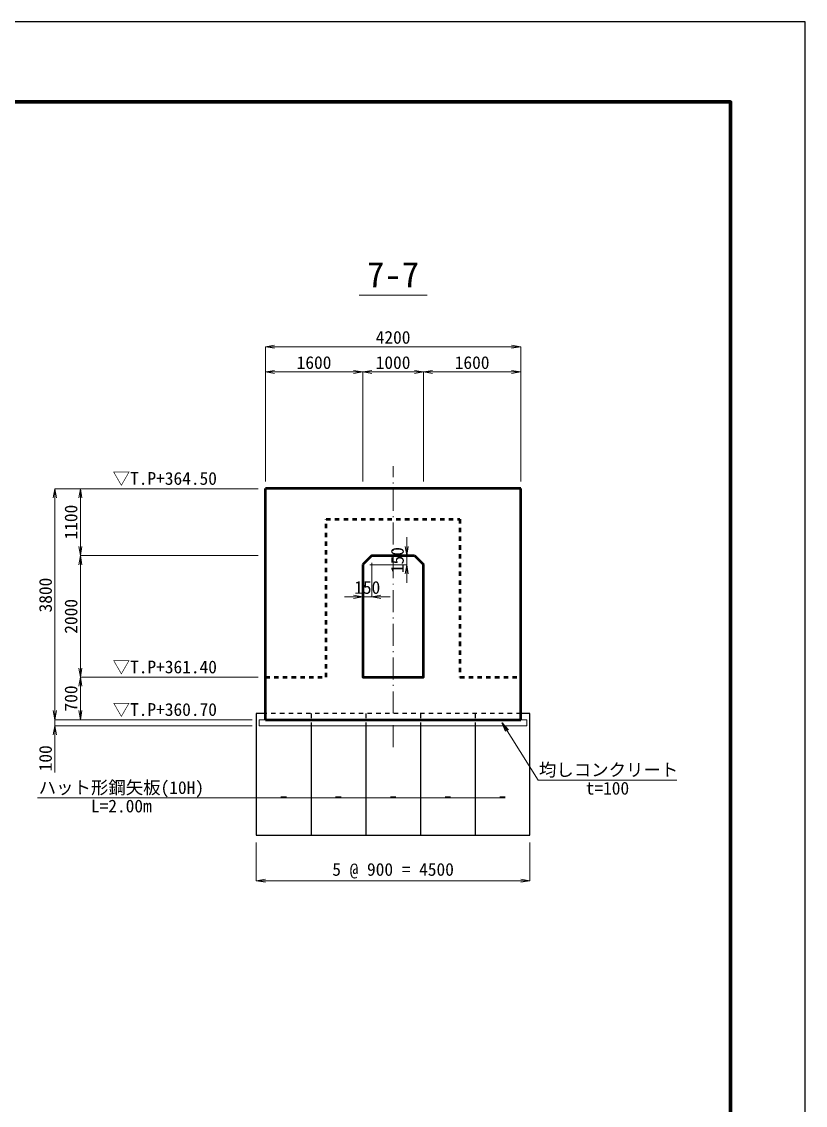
# Model space of a CAD drawing. Header units: millimetres. Extents: x 156724 to 219930, y -98905 to 17820.
# Drawn here: x 207040 to 219930, y -81085 to -63265 of the extents above; entities that cross this region are included whole.
import ezdxf
from ezdxf.enums import TextEntityAlignment as Align

# ---------------------------------------------------------------- set-up
doc = ezdxf.new("R2010")
doc.units = ezdxf.units.MM
doc.header["$LTSCALE"] = 60
doc.header["$PDSIZE"] = 300
doc.linetypes.add('SXF_一点短鎖線', pattern=[9.25, 6, -1.5, 0.25, -1.5])
doc.linetypes.add('SXF_跳び破線', pattern=[12, 6, -6])
doc.layers.get('Defpoints').update_dxf_attribs({"color": 151})
for name, color, linetype, lineweight in [('D-BMK', 2, 'SXF_一点短鎖線', 13), ('D-STR', 1, 'Continuous', 50), ('D-STR-DIM', 7, 'Continuous', 13), ('D-STR-HTXT', 7, 'Continuous', 13), ('D-STR-STR3', 4, 'Continuous', 25), ('D-STR-STR7', 1, 'Continuous', 13), ('D-STR-TXT', 7, 'Continuous', 13), ('D-TTL', 2, 'Continuous', 140), ('D-TTL-LINE', 7, 'Continuous', 13), ('D-TTL-TXT', 7, 'Continuous', 13)]:
    doc.layers.add(name, color=color, linetype=linetype, lineweight=lineweight)
doc.styles.add('MS ゴシック', font='MS Gothic.ttf')
doc.dimstyles.new('DIM-60-F', dxfattribs={"dimscale": 60, "dimtxt": 3.5, "dimasz": 2.5, "dimexe": 0, "dimexo": 2, "dimgap": 0.8, "dimtad": 1, "dimdec": 0, "dimzin": 0, "dimdsep": 46, "dimtxsty": 'MS ゴシック', "dimblk": 'OPEN', "dimcen": 0.1, "dimaunit": 1, "dimadec": 4, "dimazin": 0, "dimtfac": 1, "dimtdec": 0, "dimtmove": 2, "dimatfit": 3, "dimldrblk": 'OPEN', "dimfxl": 1, "dimtolj": 1, "dimtzin": 0, "dimlwd": -1, "dimlwe": -1, "dimarcsym": 2})

# ---------------------------------------------------------------- blocks, each defined once
blk = doc.blocks.new('_Open')
at = {"color": 0, "linetype": 'ByBlock', "lineweight": -2}
for p, q in [((-1, 0.17), (0, 0)), ((-1, -0.17), (0, 0)), ((0, 0), (-1, 0))]:
    blk.add_line(p, q, dxfattribs=at)
blk = doc.blocks.new('*D99')
at = {"layer": 'D-STR-DIM', "color": 0, "transparency": 16777216}
for p, q in [((213649, -70824), (213649, -69025)), ((213799, -69025), (215099, -69025)), ((215249, -70824), (215249, -69025))]:
    blk.add_line(p, q, dxfattribs=at)
at = {"layer": 'Defpoints', "color": 0, "transparency": 16777216}
for p in [(215249, -69025), (213649, -70944), (215249, -70944)]:
    blk.add_point(p, dxfattribs=at)
at = {"layer": 'D-STR-DIM', "color": 0, "transparency": 16777216, "xscale": 150, "yscale": 150, "zscale": 150, "rotation": 180}
blk.add_blockref('_Open', (213649, -69025), dxfattribs=at)
at = {"layer": 'D-STR-DIM', "color": 0, "transparency": 16777216, "xscale": 150, "yscale": 150, "zscale": 150}
blk.add_blockref('_Open', (215249, -69025), dxfattribs=at)
at = {"layer": 'D-STR-DIM', "color": 0, "transparency": 16777216, "insert": (214449, -68872), "char_height": 210, "attachment_point": 5, "style": 'MS ゴシック'}
blk.add_mtext('\\A1;1600', dxfattribs=at)
blk = doc.blocks.new('*D100')
at = {"layer": 'D-STR-DIM', "color": 0, "transparency": 16777216}
for p, q in [((212649, -70824), (212649, -69025)), ((212799, -69025), (213499, -69025)), ((213649, -70824), (213649, -69025))]:
    blk.add_line(p, q, dxfattribs=at)
at = {"layer": 'Defpoints', "color": 0, "transparency": 16777216}
for p in [(213649, -69025), (212649, -70944), (213649, -70944)]:
    blk.add_point(p, dxfattribs=at)
at = {"layer": 'D-STR-DIM', "color": 0, "transparency": 16777216, "xscale": 150, "yscale": 150, "zscale": 150, "rotation": 180}
blk.add_blockref('_Open', (212649, -69025), dxfattribs=at)
at = {"layer": 'D-STR-DIM', "color": 0, "transparency": 16777216, "xscale": 150, "yscale": 150, "zscale": 150}
blk.add_blockref('_Open', (213649, -69025), dxfattribs=at)
at = {"layer": 'D-STR-DIM', "color": 0, "transparency": 16777216, "insert": (213149, -68872), "char_height": 210, "attachment_point": 5, "style": 'MS ゴシック'}
blk.add_mtext('\\A1;1000', dxfattribs=at)
blk = doc.blocks.new('*D101')
at = {"layer": 'D-STR-DIM', "color": 0, "transparency": 16777216}
for p, q in [((211049, -70824), (211049, -69025)), ((211199, -69025), (212499, -69025)), ((212649, -70824), (212649, -69025))]:
    blk.add_line(p, q, dxfattribs=at)
at = {"layer": 'Defpoints', "color": 0, "transparency": 16777216}
for p in [(212649, -69025), (211049, -70944), (212649, -70944)]:
    blk.add_point(p, dxfattribs=at)
at = {"layer": 'D-STR-DIM', "color": 0, "transparency": 16777216, "xscale": 150, "yscale": 150, "zscale": 150, "rotation": 180}
blk.add_blockref('_Open', (211049, -69025), dxfattribs=at)
at = {"layer": 'D-STR-DIM', "color": 0, "transparency": 16777216, "xscale": 150, "yscale": 150, "zscale": 150}
blk.add_blockref('_Open', (212649, -69025), dxfattribs=at)
at = {"layer": 'D-STR-DIM', "color": 0, "transparency": 16777216, "insert": (211849, -68872), "char_height": 210, "attachment_point": 5, "style": 'MS ゴシック'}
blk.add_mtext('\\A1;1600', dxfattribs=at)
blk = doc.blocks.new('*D102')
at = {"layer": 'D-STR-DIM', "color": 0, "transparency": 16777216}
for p, q in [((211049, -70824), (211049, -68610)), ((211199, -68610), (215099, -68610)), ((215249, -70824), (215249, -68610))]:
    blk.add_line(p, q, dxfattribs=at)
at = {"layer": 'Defpoints', "color": 0, "transparency": 16777216}
for p in [(215249, -68610), (211049, -70944), (215249, -70944)]:
    blk.add_point(p, dxfattribs=at)
at = {"layer": 'D-STR-DIM', "color": 0, "transparency": 16777216, "xscale": 150, "yscale": 150, "zscale": 150, "rotation": 180}
blk.add_blockref('_Open', (211049, -68610), dxfattribs=at)
at = {"layer": 'D-STR-DIM', "color": 0, "transparency": 16777216, "xscale": 150, "yscale": 150, "zscale": 150}
blk.add_blockref('_Open', (215249, -68610), dxfattribs=at)
at = {"layer": 'D-STR-DIM', "color": 0, "transparency": 16777216, "insert": (213149, -68457), "char_height": 210, "attachment_point": 5, "style": 'MS ゴシック'}
blk.add_mtext('\\A1;4200', dxfattribs=at)
blk = doc.blocks.new('*D103')
at = {"layer": 'D-STR-DIM', "color": 0, "transparency": 16777216}
for p, q in [((210899, -76764), (210899, -77392)), ((215399, -76764), (215399, -77392)), ((211049, -77392), (215249, -77392))]:
    blk.add_line(p, q, dxfattribs=at)
at = {"layer": 'Defpoints', "color": 0, "transparency": 16777216}
for p in [(210899, -76644), (215399, -76644), (215399, -77392)]:
    blk.add_point(p, dxfattribs=at)
at = {"layer": 'D-STR-DIM', "color": 0, "transparency": 16777216, "xscale": 150, "yscale": 150, "zscale": 150, "rotation": 180}
blk.add_blockref('_Open', (210899, -77392), dxfattribs=at)
at = {"layer": 'D-STR-DIM', "color": 0, "transparency": 16777216, "xscale": 150, "yscale": 150, "zscale": 150}
blk.add_blockref('_Open', (215399, -77392), dxfattribs=at)
at = {"layer": 'D-STR-DIM', "color": 0, "transparency": 16777216, "insert": (213149, -77228), "char_height": 210, "attachment_point": 5, "style": 'MS ゴシック'}
blk.add_mtext('\\A1;5 @ 900 = 4500', dxfattribs=at)
blk = doc.blocks.new('*D104')
at = {"layer": 'D-STR-DIM', "color": 0, "transparency": 16777216}
for p, q in [((212799, -72164), (212799, -72723)), ((212649, -72314), (212649, -72723)), ((212499, -72723), (212349, -72723)), ((212799, -72723), (212649, -72723)), ((212949, -72723), (213099, -72723))]:
    blk.add_line(p, q, dxfattribs=at)
at = {"layer": 'Defpoints', "color": 0, "transparency": 16777216}
for p in [(212799, -72044), (212649, -72194), (212649, -72723)]:
    blk.add_point(p, dxfattribs=at)
at = {"layer": 'D-STR-DIM', "color": 0, "transparency": 16777216, "xscale": 150, "yscale": 150, "zscale": 150}
blk.add_blockref('_Open', (212649, -72723), dxfattribs=at)
at = {"layer": 'D-STR-DIM', "color": 0, "transparency": 16777216, "xscale": 150, "yscale": 150, "zscale": 150, "rotation": 180}
blk.add_blockref('_Open', (212799, -72723), dxfattribs=at)
at = {"layer": 'D-STR-DIM', "color": 0, "transparency": 16777216, "insert": (212724, -72570), "char_height": 210, "attachment_point": 5, "style": 'MS ゴシック'}
blk.add_mtext('\\A1;150', dxfattribs=at)
blk = doc.blocks.new('*D105')
at = {"layer": 'D-STR-DIM', "color": 0, "transparency": 16777216}
for p, q in [((213374, -71894), (213374, -71744)), ((212919, -72044), (213374, -72044)), ((213374, -72044), (213374, -72194)), ((212769, -72194), (213374, -72194)), ((213374, -72344), (213374, -72494))]:
    blk.add_line(p, q, dxfattribs=at)
at = {"layer": 'Defpoints', "color": 0, "transparency": 16777216}
for p in [(212799, -72044), (212649, -72194), (213374, -72194)]:
    blk.add_point(p, dxfattribs=at)
at = {"layer": 'D-STR-DIM', "color": 0, "transparency": 16777216, "xscale": 150, "yscale": 150, "zscale": 150}
for p, rotation in [((213374, -72044), 270), ((213374, -72194), 90)]:
    blk.add_blockref('_Open', p, dxfattribs=dict(at, rotation=rotation))
at = {"layer": 'D-STR-DIM', "color": 0, "transparency": 16777216, "insert": (213221, -72119), "char_height": 210, "attachment_point": 5, "rotation": 90, "style": 'MS ゴシック'}
blk.add_mtext('\\A1;150', dxfattribs=at)
blk = doc.blocks.new('*D106')
at = {"layer": 'D-STR-DIM', "color": 0, "transparency": 16777216}
for p, q in [((210929, -70944), (207586, -70944)), ((207586, -71094), (207586, -74594)), ((210829, -74744), (207586, -74744))]:
    blk.add_line(p, q, dxfattribs=at)
at = {"layer": 'Defpoints', "color": 0, "transparency": 16777216}
for p in [(211049, -70944), (207586, -74744), (210949, -74744)]:
    blk.add_point(p, dxfattribs=at)
at = {"layer": 'D-STR-DIM', "color": 0, "transparency": 16777216, "xscale": 150, "yscale": 150, "zscale": 150}
for p, rotation in [((207586, -70944), 90), ((207586, -74744), 270)]:
    blk.add_blockref('_Open', p, dxfattribs=dict(at, rotation=rotation))
at = {"layer": 'D-STR-DIM', "color": 0, "transparency": 16777216, "insert": (207433, -72694), "char_height": 210, "attachment_point": 5, "rotation": 90, "style": 'MS ゴシック'}
blk.add_mtext('\\A1;3800', dxfattribs=at)
blk = doc.blocks.new('*D107')
at = {"layer": 'D-STR-DIM', "color": 0, "transparency": 16777216}
for p, q in [((210929, -72044), (208006, -72044)), ((208006, -72194), (208006, -73894)), ((210929, -74044), (208006, -74044))]:
    blk.add_line(p, q, dxfattribs=at)
at = {"layer": 'Defpoints', "color": 0, "transparency": 16777216}
for p in [(211049, -72044), (208006, -74044), (211049, -74044)]:
    blk.add_point(p, dxfattribs=at)
at = {"layer": 'D-STR-DIM', "color": 0, "transparency": 16777216, "xscale": 150, "yscale": 150, "zscale": 150}
for p, rotation in [((208006, -72044), 90), ((208006, -74044), 270)]:
    blk.add_blockref('_Open', p, dxfattribs=dict(at, rotation=rotation))
at = {"layer": 'D-STR-DIM', "color": 0, "transparency": 16777216, "insert": (207853, -73044), "char_height": 210, "attachment_point": 5, "rotation": 90, "style": 'MS ゴシック'}
blk.add_mtext('\\A1;2000', dxfattribs=at)
blk = doc.blocks.new('*D108')
at = {"layer": 'D-STR-DIM', "color": 0, "transparency": 16777216}
for p, q in [((210929, -74044), (208006, -74044)), ((208006, -74194), (208006, -74594)), ((210829, -74744), (208006, -74744))]:
    blk.add_line(p, q, dxfattribs=at)
at = {"layer": 'Defpoints', "color": 0, "transparency": 16777216}
for p in [(211049, -74044), (208006, -74744), (210949, -74744)]:
    blk.add_point(p, dxfattribs=at)
at = {"layer": 'D-STR-DIM', "color": 0, "transparency": 16777216, "xscale": 150, "yscale": 150, "zscale": 150}
for p, rotation in [((208006, -74044), 90), ((208006, -74744), 270)]:
    blk.add_blockref('_Open', p, dxfattribs=dict(at, rotation=rotation))
at = {"layer": 'D-STR-DIM', "color": 0, "transparency": 16777216, "insert": (207853, -74394), "char_height": 210, "attachment_point": 5, "rotation": 90, "style": 'MS ゴシック'}
blk.add_mtext('\\A1;700', dxfattribs=at)
blk = doc.blocks.new('*D109')
at = {"layer": 'D-STR-DIM', "color": 0, "transparency": 16777216}
for p, q in [((210929, -70944), (208006, -70944)), ((208006, -71094), (208006, -71894)), ((210929, -72044), (208006, -72044))]:
    blk.add_line(p, q, dxfattribs=at)
at = {"layer": 'Defpoints', "color": 0, "transparency": 16777216}
for p in [(211049, -70944), (208006, -72044), (211049, -72044)]:
    blk.add_point(p, dxfattribs=at)
at = {"layer": 'D-STR-DIM', "color": 0, "transparency": 16777216, "xscale": 150, "yscale": 150, "zscale": 150}
for p, rotation in [((208006, -70944), 90), ((208006, -72044), 270)]:
    blk.add_blockref('_Open', p, dxfattribs=dict(at, rotation=rotation))
at = {"layer": 'D-STR-DIM', "color": 0, "transparency": 16777216, "insert": (207853, -71494), "char_height": 210, "attachment_point": 5, "rotation": 90, "style": 'MS ゴシック'}
blk.add_mtext('\\A1;1100', dxfattribs=at)
blk = doc.blocks.new('*D110')
at = {"layer": 'D-STR-DIM', "color": 0, "transparency": 16777216}
for p, q in [((207586, -74594), (207586, -74444)), ((210829, -74744), (207586, -74744)), ((207586, -74744), (207586, -74844)), ((210829, -74844), (207586, -74844)), ((207586, -74994), (207586, -75612))]:
    blk.add_line(p, q, dxfattribs=at)
at = {"layer": 'Defpoints', "color": 0, "transparency": 16777216}
for p in [(207586, -74844), (210949, -74744), (210949, -74844)]:
    blk.add_point(p, dxfattribs=at)
at = {"layer": 'D-STR-DIM', "color": 0, "transparency": 16777216, "xscale": 150, "yscale": 150, "zscale": 150}
for p, rotation in [((207586, -74744), 270), ((207586, -74844), 90)]:
    blk.add_blockref('_Open', p, dxfattribs=dict(at, rotation=rotation))
at = {"layer": 'D-STR-DIM', "color": 0, "transparency": 16777216, "insert": (207433, -75378), "char_height": 210, "attachment_point": 5, "rotation": 90, "style": 'MS ゴシック'}
blk.add_mtext('\\A1;100', dxfattribs=at)

msp = doc.modelspace()

# ---------------------------------------------------------------- linework, layer by layer
at = {"layer": 'D-BMK'}
msp.add_line((213149.1, -75192.5), (213149.1, -70572.5), dxfattribs=at)
at = {"layer": 'D-STR'}
for p, q in [((215249.1, -70943.6), (211049.1, -70943.6)), ((211049.1, -74743.6), (211049.1, -70943.6)), ((215249.1, -74743.6), (215249.1, -70943.6)), ((212799.1, -72043.6), (212649.1, -72193.6)), ((212799.1, -72043.6), (213499.1, -72043.6)), ((213499.1, -72043.6), (213649.1, -72193.6)), ((211049.1, -74743.6), (215249.1, -74743.6))]:
    msp.add_line(p, q, dxfattribs=at)
at = {"layer": 'D-STR', "linetype": 'SXF_跳び破線', "ltscale": 0.2}
msp.add_lwpolyline([(211049.1, -74043.6), (212049.1, -74043.6), (212049.1, -71443.6), (214249.1, -71443.6), (214249.1, -74043.6), (215249.1, -74043.6)], dxfattribs=at)
at = {"layer": 'D-STR'}
msp.add_lwpolyline([(212649.1, -72193.6), (212649.1, -74043.6), (213649.1, -74043.6), (213649.1, -72193.6)], dxfattribs=at)
at = {"layer": 'D-STR-HTXT'}
for p, q in [((215534.4, -75734.9), (217814.4, -75734.9)), ((207299.6, -76027.5), (210059.6, -76027.5)), ((210059.6, -76027.5), (214994.1, -76027.5)), ((211394.1, -76009.5), (211304.1, -76009.5)), ((212294.1, -76009.5), (212204.1, -76009.5)), ((213194.1, -76009.5), (213104.1, -76009.5)), ((214094.1, -76009.5), (214004.1, -76009.5)), ((214994.1, -76009.5), (214904.1, -76009.5))]:
    msp.add_line(p, q, dxfattribs=at)
at = {"layer": 'D-STR-STR3', "linetype": 'SXF_跳び破線', "ltscale": 0.2}
for p, q in [((215249.1, -74643.6), (211049.1, -74643.6)), ((211799.1, -74643.6), (211799.1, -74843.6)), ((212699.1, -74643.6), (212699.1, -74843.6)), ((213599.1, -74643.6), (213599.1, -74843.6)), ((214499.1, -74643.6), (214499.1, -74843.6))]:
    msp.add_line(p, q, dxfattribs=at)
at = {"layer": 'D-STR-STR3'}
for p, q in [((211799.1, -74843.6), (211799.1, -76643.6)), ((212699.1, -74843.6), (212699.1, -76643.6)), ((213599.1, -74843.6), (213599.1, -76643.6)), ((214499.1, -74843.6), (214499.1, -76643.6))]:
    msp.add_line(p, q, dxfattribs=at)
msp.add_lwpolyline([(211049.1, -74643.6), (210899.1, -74643.6), (210899.1, -76643.6), (215399.1, -76643.6), (215399.1, -74643.6), (215249.1, -74643.6)], dxfattribs=at)
at = {"layer": 'D-STR-STR7'}
for p, q in [((210949.1, -74743.6), (211049.1, -74743.6)), ((210949.1, -74843.6), (210949.1, -74743.6)), ((210949.1, -74843.6), (215349.1, -74843.6)), ((215249.1, -74743.6), (215349.1, -74743.6)), ((215349.1, -74843.6), (215349.1, -74743.6))]:
    msp.add_line(p, q, dxfattribs=at)
at = {"layer": 'D-TTL'}
msp.add_lwpolyline([(170699.5, -64584.6), (170699.5, -97584.6), (218699.5, -97584.6), (218699.5, -64584.6)], close=True, dxfattribs=at)
at = {"layer": 'D-TTL-LINE'}
msp.add_line((212589.1, -67761), (213709.1, -67761), dxfattribs=at)
at = {"layer": 'Defpoints', "color": 1}
msp.add_lwpolyline([(169469.5, -63264.6), (169469.5, -98904.6), (219929.5, -98904.6), (219929.5, -63264.6)], close=True, dxfattribs=at)

# ---------------------------------------------------------------- texts
at = {"layer": 'D-STR-TXT', "style": 'MS ゴシック'}
for s, p in [('▽T.P+364.50', (209394.2, -70943.6, 215906.7)), ('▽T.P+361.40', (209394.2, -74043.6)), ('▽T.P+360.70', (209394.2, -74743.6)), ('均しコンクリート', (216693.6, -75734.9)), ('ハット形鋼矢板(10H)', (208679.6, -76027.5))]:
    msp.add_text(s, height=210, dxfattribs=at).set_placement(p, align=Align.BOTTOM_CENTER)
for s, p in [('t=100', (216674.4, -75764.9)), ('L=2.00m', (208679.6, -76057.5))]:
    msp.add_text(s, height=210, dxfattribs=at).set_placement(p, align=Align.TOP_CENTER)
at = {"layer": 'D-TTL-TXT', "style": 'MS ゴシック'}
msp.add_text('7-7', height=420, dxfattribs=at).set_placement((213149.1, -67761), align=Align.BOTTOM_CENTER)

# ---------------------------------------------------------------- dimensions: what is measured, and where the dimension line sits
at = {"layer": 'D-STR-DIM'}
for base, p1, p2, picture, middle in [((215249.1, -68609.6), (211049.1, -70943.6), (215249.1, -70943.6), '*D102', (213149.1, -68456.6)), ((212649.1, -69024.9), (211049.1, -70943.6), (212649.1, -70943.6), '*D101', (211849.1, -68871.9)), ((213649.1, -69024.9), (212649.1, -70943.6), (213649.1, -70943.6), '*D100', (213149.1, -68871.9))]:
    dim = msp.add_linear_dim(base=base, p1=p1, p2=p2, dimstyle='DIM-60-F', dxfattribs=at)
    dim.commit()
    dim.dimension.update_dxf_attribs({"geometry": picture, "text_midpoint": middle})
for base, p1, p2, angle, picture, middle in [((215249.1, -69024.9), (213649.1, -70943.6), (215249.1, -70943.6), 180, '*D99', (214449.1, -68871.9)), ((208006.4, -72043.6), (211049.1, -70943.6), (211049.1, -72043.6), 90, '*D109', (207853.4, -71493.6)), ((208006.4, -74043.6), (211049.1, -72043.6), (211049.1, -74043.6), 90, '*D107', (207853.4, -73043.6)), ((208006.4, -74743.6), (211049.1, -74043.6), (210949.1, -74743.6), 90, '*D108', (207853.4, -74393.6))]:
    dim = msp.add_linear_dim(base=base, p1=p1, p2=p2, angle=angle, dimstyle='DIM-60-F', dxfattribs=at)
    dim.commit()
    dim.dimension.update_dxf_attribs({"geometry": picture, "text_midpoint": middle})
dim = msp.add_linear_dim(base=(207586.4, -74743.6), p1=(211049.1, -70943.6), p2=(210949.1, -74743.6), angle=90, dimstyle='DIM-60-F', dxfattribs=at)
dim.commit()
dim.dimension.update_dxf_attribs({"geometry": '*D106', "text_midpoint": (207433.4, -72693.6), "dimtype": 160})
dim = msp.add_linear_dim(base=(213374.3, -72193.6), p1=(212799.1, -72043.6), p2=(212649.1, -72193.6), angle=90, dimstyle='DIM-60-F', override={"dimtix": 1}, dxfattribs=at)
dim.commit()
dim.dimension.update_dxf_attribs({"geometry": '*D105', "text_midpoint": (213221.3, -72118.6)})
dim = msp.add_linear_dim(base=(212649.1, -72722.7), p1=(212799.1, -72043.6), p2=(212649.1, -72193.6), dimstyle='DIM-60-F', override={"dimtix": 1}, dxfattribs=at)
dim.commit()
dim.dimension.update_dxf_attribs({"geometry": '*D104', "text_midpoint": (212724.1, -72569.7)})
dim = msp.add_linear_dim(base=(207586.4, -74843.6), p1=(210949.1, -74743.6), p2=(210949.1, -74843.6), angle=90, dimstyle='DIM-60-F', override={"dimtmove": 0}, dxfattribs=at)
dim.commit()
dim.dimension.update_dxf_attribs({"geometry": '*D110', "text_midpoint": (207586.4, -75377.6), "dimtype": 160})
dim = msp.add_linear_dim(base=(215399.1, -77392.3), p1=(210899.1, -76643.6), p2=(215399.1, -76643.6), text='5 @ 900 = <>', dimstyle='DIM-60-F', dxfattribs=at)
dim.commit()
dim.dimension.update_dxf_attribs({"geometry": '*D103', "text_midpoint": (213149.1, -77228.1)})

# ---------------------------------------------------------------- leaders
at = {"layer": 'D-STR-HTXT'}
msp.add_leader([(214944, -74794.3), (215534.4, -75734.9)], dimstyle='DIM-60-F', override={"dimtad": 0}, dxfattribs=at)

doc.saveas('drawing.dxf')
